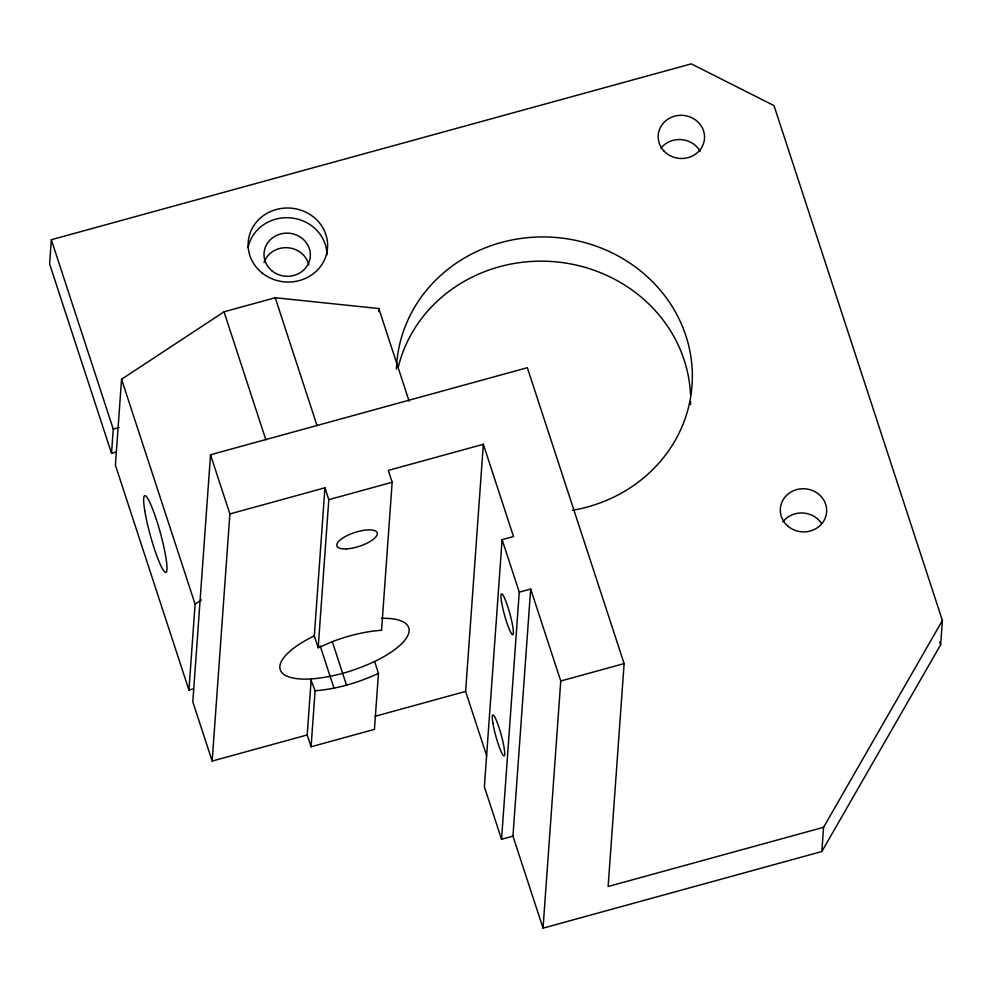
<?xml version="1.0" encoding="UTF-8"?>
<svg xmlns="http://www.w3.org/2000/svg" width="992" height="992" viewBox="0 0 992 992"><rect width="100%" height="100%" fill="white"/><g stroke="black" fill="none" stroke-linecap="round" stroke-linejoin="round"><path stroke-width="1.49" d="M512.951 836.144L501.543 839.282L519.262 592.15L530.67 589.012L512.951 836.144L543.033 928.14L821.835 851.533L940.664 644.726L942.4 620.496L774.02 105.636L691.312 63.86L51.336 239.717L49.6 263.946L111.526 453.319L116.002 452.092M111.526 453.319L113.262 429.102L51.336 239.717M409.113 401.177L378.82 308.549L275.23 297.736L224.018 311.81L121.557 379.242L115.407 465.161L188.939 690.048L193.39 688.82M188.939 690.048L195.102 604.128L121.557 379.242M942.4 620.496L823.571 827.303L608.133 886.501L624.117 663.598L527.347 367.697L210.527 454.758L192.82 701.877L212.164 761.062L307.21 734.948L311.228 678.95C333.213 677.164 354.64 670.803 374.592 661.503L375.224 661.23A67.568 23.151 -18.1 0 0 381.412 618.314M212.164 761.062L229.884 513.943L210.527 454.758M381.548 630.304A67.468 23.114 -18.1 0 0 333.312 641.278L318.184 647.751L314.315 635.909L324.93 487.816L229.884 513.943M374.592 661.503L378.46 673.345L374.443 729.368L311.079 746.778L315.096 690.779L310.62 678.974A67.568 23.151 -18.1 0 1 313.683 636.194L314.315 635.909M318.184 647.751L328.798 499.658L324.93 487.816M378.597 311.624L378.82 308.549M381.548 630.304L392.162 482.248L388.294 470.406L483.34 444.292L513.496 536.536L502.101 539.66L484.381 786.792L501.543 839.282M486.688 755.842L465.62 691.412L483.34 444.292M543.033 928.14L560.753 681.008L530.67 589.012M821.835 851.533L823.571 827.303M195.102 604.128L201.5 599.912M378.46 673.345C358.509 682.645 337.094 688.994 315.096 690.779M113.262 429.102L119.238 427.453M328.798 499.658L392.162 482.248M375.038 716.311L465.62 691.412M560.753 681.008L624.117 663.598M939.697 641.787L940.664 644.726M502.101 539.66L519.262 592.15M275.23 297.736L317.068 425.655M332.295 641.663L346.555 685.261M224.018 311.81L265.844 439.729M320.18 645.941L333.969 688.088M307.21 734.948L311.079 746.778M264.033 262.483A23.2 21.588 4.1 0 1 287.209 247.702A23.2 21.588 4.1 0 1 308.785 264.864M660.932 148.168A23.2 21.588 4.1 0 1 700.203 151.367M782.862 521.829A23.2 21.588 4.1 0 1 821.413 523.305M398.424 366.544A148.056 137.752 4.1 0 1 556.053 261.863A148.056 137.752 4.1 0 1 690.482 394.122M690.618 401.586A148.056 137.752 4.1 0 1 690.556 404.587M248.074 247.69A39.767 37.002 4.1 0 1 290.631 217.88A39.767 37.002 4.1 0 1 326.926 254.857M396.428 369.111A148.056 137.752 4.1 0 1 537.912 237.014A148.056 137.752 4.1 0 1 691.337 359.96A148.056 137.752 4.1 0 1 572.582 510.272M144.72 510.508A39.767 5.171 74.6 0 0 164.833 572.012A39.767 5.171 74.6 0 0 156.339 519.461A39.767 5.171 74.6 0 0 144.72 510.508M787.66 525.958A23.2 21.588 4.1 0 0 826.063 515.406A23.2 21.588 4.1 0 0 796.7 489.614A23.2 21.588 4.1 0 0 787.66 525.958M664.243 151.305A23.2 21.588 4.1 0 0 703.464 143.617A23.2 21.588 4.1 0 0 676.358 115.766A23.2 21.588 4.1 0 0 664.243 151.305M262.124 272.986A39.767 37.002 4.1 0 0 326.976 252.055A39.767 37.002 4.1 0 0 274.499 210.044A39.767 37.002 4.1 0 0 262.124 272.986M272.217 271.064A23.2 21.588 4.1 0 0 310 258.751A23.2 21.588 4.1 0 0 279.31 234.335A23.2 21.588 4.1 0 0 272.217 271.064M501.518 601.722A21.204 2.765 74.6 0 0 512.244 634.52A21.204 2.765 74.6 0 0 507.718 606.484A21.204 2.765 74.6 0 0 501.518 601.722M492.838 722.858A21.204 2.765 74.6 0 0 503.564 755.656A21.204 2.765 74.6 0 0 499.038 727.632A21.204 2.765 74.6 0 0 492.838 722.858M346.431 548.898A21.204 7.266 -18.1 0 0 377.332 533.82A21.204 7.266 -18.1 0 0 347.398 535.469A21.204 7.266 -18.1 0 0 346.431 548.898"/></g></svg>
